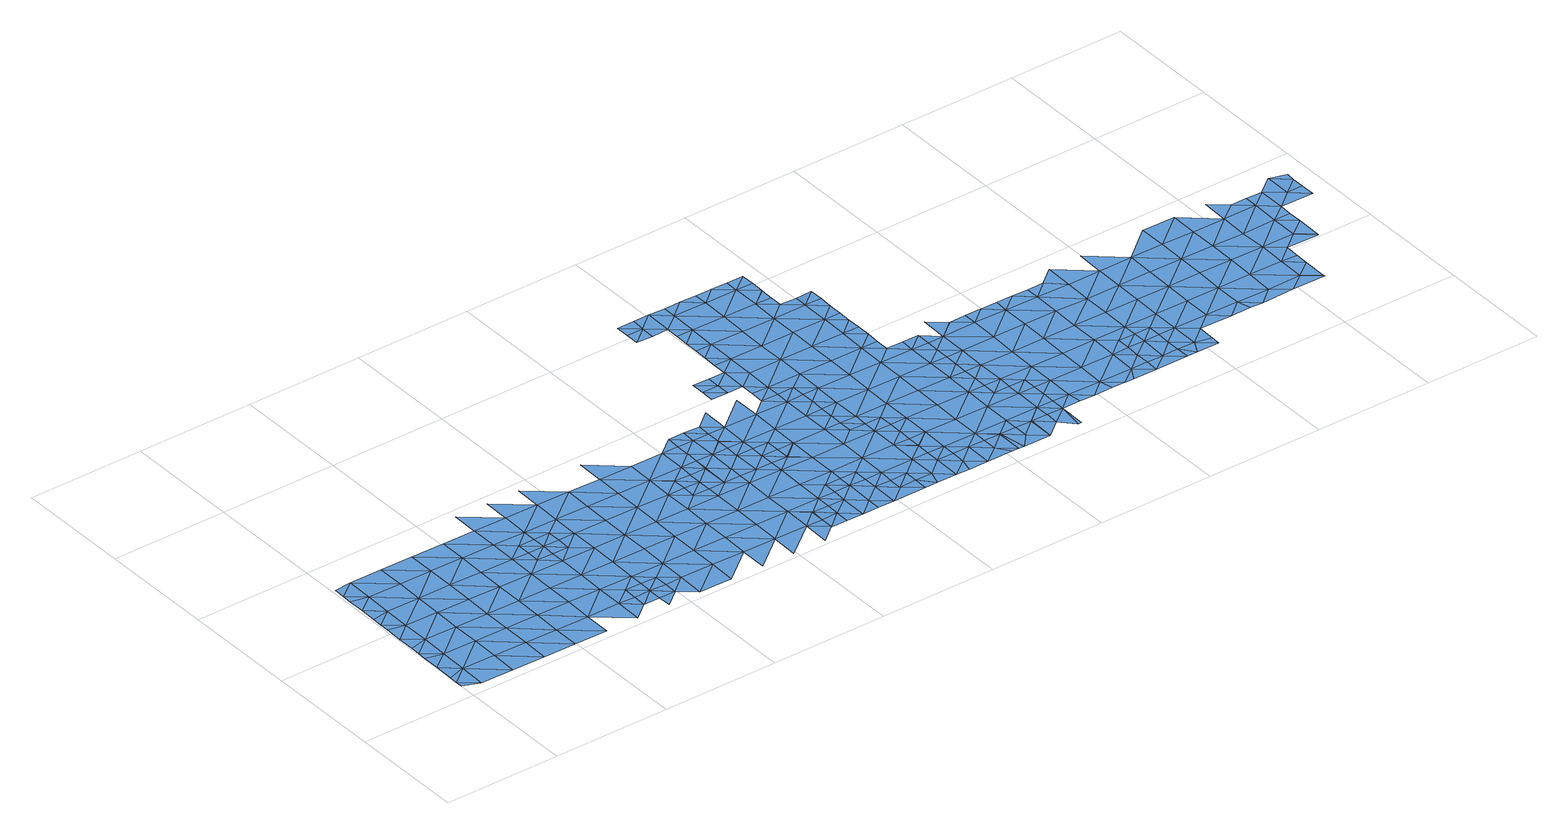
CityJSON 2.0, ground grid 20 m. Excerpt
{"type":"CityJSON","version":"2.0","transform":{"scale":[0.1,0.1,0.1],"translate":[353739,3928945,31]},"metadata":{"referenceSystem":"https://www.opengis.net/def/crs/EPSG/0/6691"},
"CityObjects":{
"waterbody1":{"type":"WaterBody","attributes":{"name":"4","class":"1140","function":"1","WaterBodyRiverFloodingRiskAttribute.description":"6","WaterBodyRiverFloodingRiskAttribute.rankOrg":"2","WaterBodyRiverFloodingRiskAttribute.adminType":"2","WaterBodyRiverFloodingRiskAttribute.scale":"L1"},"geometry":[{"type":"MultiSurface","lod":"1","boundaries":[[[0,1,2]],[[2,3,4]],[[4,3,5]],[[2,1,3]],[[6,7,8]],[[7,5,3]],[[6,5,7]],[[9,10,8]],[[1,11,3]],[[10,9,12]],[[8,7,9]],[[13,12,14]],[[12,9,14]],[[15,13,14]],[[3,11,16]],[[7,3,17]],[[7,18,9]],[[19,20,21]],[[19,15,20]],[[20,15,14]],[[3,16,17]],[[21,22,23]],[[9,24,14]],[[22,21,20]],[[18,7,17]],[[25,23,22]],[[18,24,9]],[[26,27,25]],[[11,28,16]],[[22,26,25]],[[14,29,20]],[[30,17,16]],[[31,18,17]],[[29,14,24]],[[22,20,29]],[[22,32,26]],[[16,28,30]],[[29,32,22]],[[18,33,24]],[[17,30,31]],[[31,33,18]],[[32,34,26]],[[28,35,30]],[[29,24,36]],[[24,33,36]],[[31,30,37]],[[38,33,31]],[[39,29,36]],[[32,40,34]],[[30,35,37]],[[32,29,40]],[[40,29,39]],[[38,31,37]],[[33,41,36]],[[35,42,37]],[[33,38,43]],[[34,40,44]],[[39,36,41]],[[37,45,38]],[[33,43,41]],[[39,46,40]],[[47,43,38]],[[45,37,42]],[[39,41,48]],[[46,39,48]],[[44,40,46]],[[38,45,47]],[[47,49,43]],[[43,50,41]],[[41,50,48]],[[44,46,51]],[[43,49,50]],[[52,53,45]],[[45,54,47]],[[53,54,45]],[[54,49,47]],[[46,48,55]],[[46,56,51]],[[48,50,55]],[[55,56,46]],[[57,50,49]],[[54,57,49]],[[58,53,52]],[[59,55,50]],[[60,59,50]],[[51,56,61]],[[53,62,54]],[[63,53,58]],[[64,65,55]],[[55,59,64]],[[62,53,63]],[[56,55,65]],[[50,57,60]],[[62,66,54]],[[54,66,57]],[[56,67,61]],[[68,59,60]],[[56,65,67]],[[69,66,62]],[[57,70,60]],[[71,72,73]],[[67,65,74]],[[75,61,76]],[[68,60,77]],[[57,66,78]],[[61,67,76]],[[69,79,66]],[[74,80,67]],[[57,78,70]],[[77,60,70]],[[81,82,72]],[[66,83,78]],[[84,82,79]],[[83,66,79]],[[84,72,82]],[[67,85,76]],[[86,77,87]],[[77,70,87]],[[80,86,87]],[[88,85,67]],[[85,89,76]],[[82,83,79]],[[67,80,88]],[[78,90,70]],[[80,87,88]],[[91,90,78]],[[92,82,81]],[[78,83,91]],[[92,83,82]],[[87,70,90]],[[88,87,93]],[[81,94,92]],[[95,91,83]],[[93,87,90]],[[96,85,88]],[[96,97,85]],[[91,95,90]],[[98,88,93]],[[83,92,99]],[[95,83,99]],[[96,88,98]],[[100,92,94]],[[90,101,93]],[[92,100,99]],[[102,90,95]],[[98,93,101]],[[103,95,99]],[[90,102,101]],[[98,104,96]],[[105,99,100]],[[98,101,104]],[[104,106,96]],[[103,99,105]],[[102,95,103]],[[107,108,100]],[[102,109,101]],[[110,102,103]],[[105,100,108]],[[109,102,110]],[[104,111,106]],[[104,101,111]],[[103,105,112]],[[113,110,103]],[[111,101,109]],[[114,115,106]],[[112,105,108]],[[113,103,112]],[[109,110,116]],[[114,106,111]],[[117,118,109]],[[110,119,116]],[[117,109,116]],[[119,110,113]],[[111,109,118]],[[108,120,121]],[[118,122,111]],[[121,123,108]],[[123,113,112]],[[122,124,111]],[[112,108,123]],[[125,116,119]],[[124,126,111]],[[127,124,122]],[[128,125,119]],[[114,111,126]],[[129,130,121]],[[131,132,113]],[[113,123,131]],[[119,113,132]],[[133,134,121]],[[121,134,123]],[[121,130,133]],[[127,135,124]],[[128,119,132]],[[134,136,123]],[[135,137,124]],[[138,126,124]],[[136,139,123]],[[123,139,131]],[[140,128,132]],[[135,141,137]],[[124,137,142]],[[138,124,142]],[[143,126,138]],[[144,139,136]],[[145,126,143]],[[140,132,146]],[[131,139,147]],[[132,131,148]],[[144,149,139]],[[131,147,148]],[[146,132,148]],[[150,151,139]],[[139,149,150]],[[147,139,151]],[[152,146,148]],[[151,153,147]],[[154,155,156]],[[156,157,158]],[[158,154,156]],[[148,147,153]],[[155,159,156]],[[152,148,160]],[[156,161,157]],[[162,157,161]],[[151,163,153]],[[164,162,161]],[[148,165,160]],[[159,166,156]],[[148,153,165]],[[160,165,167]],[[168,164,161]],[[163,169,153]],[[170,167,171]],[[172,171,166]],[[172,170,171]],[[167,165,171]],[[169,173,153]],[[156,166,174]],[[153,173,165]],[[175,176,177]],[[161,156,178]],[[177,176,179]],[[169,175,177]],[[166,171,174]],[[178,156,174]],[[177,173,169]],[[179,180,177]],[[171,165,181]],[[182,161,178]],[[181,165,173]],[[171,183,174]],[[184,185,186]],[[187,173,177]],[[183,171,181]],[[187,177,180]],[[180,185,188]],[[185,184,188]],[[188,187,180]],[[189,181,173]],[[190,188,184]],[[174,183,191]],[[178,174,192]],[[193,183,181]],[[178,192,194]],[[195,173,187]],[[174,191,192]],[[189,193,181]],[[196,187,188]],[[193,197,183]],[[197,198,183]],[[183,198,191]],[[189,173,195]],[[196,188,190]],[[196,199,187]],[[200,194,192]],[[199,201,187]],[[202,203,191]],[[195,187,201]],[[191,198,202]],[[190,204,196]],[[192,191,203]],[[205,193,189]],[[206,207,195]],[[190,208,204]],[[195,201,206]],[[207,209,195]],[[210,211,192]],[[189,195,212]],[[192,203,210]],[[200,192,211]],[[213,196,204]],[[212,195,209]],[[214,215,189]],[[214,189,212]],[[205,189,215]],[[204,208,216]],[[204,217,213]],[[217,204,216]],[[218,217,216]],[[219,218,216]],[[220,217,218]],[[219,221,218]],[[220,218,222]],[[218,221,222]],[[223,224,221]],[[222,221,224]],[[224,223,225]],[[226,225,223]],[[227,224,225]],[[226,228,225]],[[227,225,228]],[[229,228,226]],[[230,229,226]],[[231,229,230]],[[232,231,230]],[[232,230,233]],[[234,232,233]]]}]},
"waterbody2":{"type":"WaterBody","attributes":{"name":"4","class":"1140","function":"1","WaterBodyRiverFloodingRiskAttribute.description":"6","WaterBodyRiverFloodingRiskAttribute.rankOrg":"1","WaterBodyRiverFloodingRiskAttribute.adminType":"2","WaterBodyRiverFloodingRiskAttribute.scale":"L1"},"geometry":[{"type":"MultiSurface","lod":"1","boundaries":[[[84,79,235]],[[235,62,63]],[[69,62,235]],[[79,69,235]],[[63,236,235]],[[63,58,236]],[[73,72,235]],[[236,73,235]],[[72,84,235]]]}]},
"waterbody3":{"type":"WaterBody","attributes":{"name":"4","class":"1140","function":"1","WaterBodyRiverFloodingRiskAttribute.description":"6","WaterBodyRiverFloodingRiskAttribute.rankOrg":"1","WaterBodyRiverFloodingRiskAttribute.adminType":"2","WaterBodyRiverFloodingRiskAttribute.scale":"L1"},"geometry":[{"type":"MultiSurface","lod":"1","boundaries":[[[237,59,68]],[[68,77,237]],[[86,237,77]],[[74,65,237]],[[65,64,237]],[[64,59,237]],[[74,237,80]],[[86,80,237]]]}]},
"waterbody4":{"type":"WaterBody","attributes":{"name":"4","class":"1140","function":"1","WaterBodyRiverFloodingRiskAttribute.description":"6","WaterBodyRiverFloodingRiskAttribute.rankOrg":"1","WaterBodyRiverFloodingRiskAttribute.adminType":"2","WaterBodyRiverFloodingRiskAttribute.scale":"L1"},"geometry":[{"type":"MultiSurface","lod":"1","boundaries":[[[162,238,239]],[[162,239,157]],[[164,238,162]],[[240,146,152]],[[241,155,242]],[[241,146,155]],[[241,128,140]],[[128,241,141]],[[137,141,242]],[[135,128,141]],[[145,143,239]],[[157,239,242]],[[141,241,242]],[[138,242,239]],[[142,242,138]],[[137,242,142]],[[117,122,118]],[[127,243,135]],[[140,146,241]],[[152,160,240]],[[125,128,243]],[[243,122,117]],[[135,243,128]],[[238,145,239]],[[157,242,158]],[[127,122,243]],[[143,138,239]],[[240,160,172]],[[160,167,170]],[[160,170,172]],[[146,240,155]],[[154,158,242]],[[242,155,154]],[[243,116,125]],[[117,116,243]],[[172,166,240]],[[240,166,159]],[[159,155,240]]]}]},
"waterbody5":{"type":"WaterBody","attributes":{"name":"4","class":"1140","function":"1","WaterBodyRiverFloodingRiskAttribute.description":"6","WaterBodyRiverFloodingRiskAttribute.rankOrg":"1","WaterBodyRiverFloodingRiskAttribute.adminType":"2","WaterBodyRiverFloodingRiskAttribute.scale":"L1"},"geometry":[{"type":"MultiSurface","lod":"1","boundaries":[[[150,149,244]],[[244,149,245]],[[149,246,245]],[[246,247,245]],[[248,249,176]],[[244,245,176]],[[249,248,186]],[[185,249,186]],[[180,249,185]],[[179,249,180]],[[179,176,249]],[[247,248,245]],[[176,245,248]],[[176,175,244]],[[250,246,251]],[[252,250,251]],[[133,252,251]],[[130,252,133]],[[133,136,134]],[[144,136,251]],[[144,251,149]],[[246,149,251]],[[251,136,133]],[[244,169,163]],[[150,244,151]],[[163,151,244]],[[175,169,244]]]}]},
"waterbody6":{"type":"WaterBody","attributes":{"name":"4","class":"1140","function":"1","WaterBodyRiverFloodingRiskAttribute.description":"6","WaterBodyRiverFloodingRiskAttribute.rankOrg":"1","WaterBodyRiverFloodingRiskAttribute.adminType":"2","WaterBodyRiverFloodingRiskAttribute.scale":"L1"},"geometry":[{"type":"MultiSurface","lod":"1","boundaries":[[[220,253,217]],[[254,255,256]],[[257,258,259]],[[259,258,260]],[[255,261,262]],[[263,264,265]],[[260,258,266]],[[260,267,268]],[[260,268,269]],[[263,265,270]],[[264,271,265]],[[205,197,193]],[[197,205,272]],[[205,215,272]],[[214,212,273]],[[273,212,274]],[[212,209,274]],[[207,206,274]],[[201,274,206]],[[275,274,201]],[[253,274,275]],[[253,276,274]],[[277,278,279]],[[280,215,273]],[[273,276,281]],[[273,281,280]],[[281,282,280]],[[281,283,282]],[[231,232,284]],[[231,284,229]],[[228,229,284]],[[199,196,275]],[[196,213,275]],[[213,217,275]],[[285,286,287]],[[220,222,253]],[[267,288,289]],[[290,268,267]],[[269,268,291]],[[292,293,294]],[[269,259,260]],[[295,259,296]],[[297,292,298]],[[299,300,301]],[[301,302,303]],[[304,305,211]],[[306,271,304]],[[286,307,278]],[[305,304,264]],[[304,271,264]],[[308,194,305]],[[305,194,200]],[[200,211,305]],[[211,210,309]],[[211,309,304]],[[309,306,304]],[[309,279,306]],[[279,278,306]],[[307,306,278]],[[306,307,271]],[[271,307,265]],[[310,288,270]],[[286,311,307]],[[278,287,286]],[[312,285,287]],[[313,312,287]],[[288,267,270]],[[260,270,267]],[[292,259,269]],[[270,260,263]],[[266,263,260]],[[263,266,264]],[[266,262,264]],[[266,255,262]],[[255,266,258]],[[257,255,258]],[[255,257,256]],[[314,256,257]],[[315,316,317]],[[316,318,317]],[[316,295,318]],[[257,295,316]],[[257,259,295]],[[319,318,295]],[[320,295,296]],[[321,320,296]],[[322,321,296]],[[301,323,299]],[[303,323,301]],[[324,325,262]],[[294,298,292]],[[297,322,292]],[[296,292,322]],[[292,296,259]],[[292,269,293]],[[293,269,326]],[[291,326,269]],[[324,262,261]],[[327,317,328]],[[329,328,317]],[[254,261,255]],[[299,330,300]],[[320,319,295]],[[329,317,318]],[[314,257,316]],[[331,332,333]],[[334,332,283]],[[283,332,331]],[[283,331,282]],[[282,331,277]],[[282,277,280]],[[279,280,277]],[[272,280,279]],[[197,272,198]],[[280,272,215]],[[273,215,214]],[[276,273,274]],[[209,207,274]],[[201,199,275]],[[217,253,275]],[[283,281,276]],[[335,284,232]],[[336,228,284]],[[227,228,336]],[[336,224,227]],[[253,224,336]],[[253,222,224]],[[264,262,337]],[[338,307,339]],[[202,198,340]],[[341,276,253]],[[341,283,276]],[[341,342,283]],[[341,343,342]],[[284,343,341]],[[344,343,284]],[[309,340,279]],[[331,345,277]],[[345,346,347]],[[347,348,345]],[[348,313,287]],[[302,349,337]],[[264,337,305]],[[300,349,301]],[[349,302,301]],[[337,349,305]],[[305,349,308]],[[203,202,340]],[[203,340,309]],[[210,203,309]],[[338,265,307]],[[265,338,270]],[[350,270,338]],[[310,270,350]],[[311,339,307]],[[278,345,287]],[[277,345,278]],[[345,348,287]],[[351,338,339]],[[351,350,338]],[[325,302,337]],[[337,262,325]],[[352,290,267]],[[289,352,267]],[[327,353,317]],[[353,315,317]],[[345,331,346]],[[333,346,331]],[[354,355,343]],[[343,355,356]],[[356,342,343]],[[340,272,279]],[[198,272,340]],[[341,253,336]],[[342,334,283]],[[336,284,341]],[[344,284,335]],[[354,343,344]]]}]},
"waterbody7":{"type":"WaterBody","attributes":{"name":"4","class":"1140","function":"1","WaterBodyRiverFloodingRiskAttribute.description":"6","WaterBodyRiverFloodingRiskAttribute.rankOrg":"2","WaterBodyRiverFloodingRiskAttribute.adminType":"2","WaterBodyRiverFloodingRiskAttribute.scale":"L1"},"geometry":[{"type":"MultiSurface","lod":"1","boundaries":[[[334,357,332]],[[334,342,357]],[[342,356,357]],[[333,332,358]],[[332,357,358]],[[346,333,358]],[[356,355,357]],[[359,360,232]],[[335,360,344]],[[335,232,360]],[[347,361,348]],[[347,346,361]],[[346,358,361]],[[355,362,357]],[[357,362,358]],[[361,363,348]],[[354,364,355]],[[363,312,313]],[[364,344,360]],[[354,344,364]],[[313,348,363]],[[365,360,359]],[[366,361,358]],[[364,362,355]],[[365,367,360]],[[366,358,362]],[[364,360,367]],[[363,361,368]],[[369,363,370]],[[371,367,365]],[[361,366,368]],[[370,363,372]],[[362,364,373]],[[363,374,372]],[[362,375,366]],[[374,363,368]],[[364,367,373]],[[376,367,371]],[[362,373,375]],[[366,377,368]],[[378,372,374]],[[379,366,375]],[[368,380,374]],[[374,381,378]],[[367,376,382]],[[377,366,379]],[[383,382,376]],[[377,380,368]],[[373,367,384]],[[380,381,374]],[[367,382,384]],[[375,373,385]],[[383,386,382]],[[380,387,381]],[[379,375,385]],[[373,384,385]],[[388,384,382]],[[389,387,380]],[[390,382,386]],[[391,392,379]],[[388,382,390]],[[377,392,380]],[[379,385,391]],[[377,379,392]],[[393,389,380]],[[394,395,384]],[[384,395,385]],[[394,384,388]],[[396,393,380]],[[392,396,380]],[[395,397,385]],[[385,397,391]],[[398,393,396]],[[395,399,397]],[[400,396,392]],[[391,397,401]],[[392,391,400]],[[402,398,396]],[[403,404,405]],[[399,406,397]],[[400,391,401]],[[403,407,408]],[[403,405,407]],[[406,409,397]],[[410,396,400]],[[402,396,410]],[[397,411,401]],[[412,408,407]],[[413,408,412]],[[405,414,407]],[[406,413,412]],[[412,409,406]],[[415,402,410]],[[407,416,412]],[[417,407,414]],[[416,407,417]],[[397,409,411]],[[400,401,418]],[[418,419,400]],[[416,420,412]],[[401,411,418]],[[410,419,415]],[[412,421,409]],[[410,400,419]],[[420,421,412]],[[409,422,411]],[[416,423,420]],[[418,411,422]],[[409,421,422]],[[424,421,420]],[[419,425,426]],[[427,420,423]],[[418,422,428]],[[419,418,425]],[[424,422,421]],[[425,418,428]],[[423,429,427]],[[420,427,424]],[[428,430,425]],[[427,429,431]],[[422,424,432]],[[428,422,430]],[[433,424,427]],[[430,422,432]],[[427,431,433]],[[434,425,430]],[[433,435,424]],[[424,436,432]],[[435,436,424]],[[437,425,434]],[[432,436,430]],[[431,438,433]],[[433,439,435]],[[440,437,434]],[[430,436,441]],[[434,430,442]],[[442,430,441]],[[433,438,439]],[[439,443,435]],[[435,444,436]],[[443,444,435]],[[440,434,442]],[[438,445,439]],[[441,436,444]],[[439,446,443]],[[447,439,445]],[[442,448,440]],[[439,447,446]],[[441,444,449]],[[442,441,448]],[[446,450,443]],[[443,451,444]],[[441,449,448]],[[443,450,451]],[[451,452,444]],[[449,444,453]],[[449,454,448]],[[453,444,452]],[[455,448,456]],[[452,451,457]],[[454,449,453]],[[456,448,454]],[[458,453,452]],[[459,458,452]],[[459,452,457]],[[460,456,454]],[[461,454,453]],[[462,461,453]],[[462,453,458]],[[454,463,460]],[[461,463,454]],[[461,464,463]],[[464,461,465]],[[463,464,466]],[[465,467,464]],[[468,466,464]],[[467,468,464]],[[469,466,468]]]}]},
"waterbody8":{"type":"WaterBody","attributes":{"name":"4","class":"1140","function":"1","WaterBodyRiverFloodingRiskAttribute.description":"6","WaterBodyRiverFloodingRiskAttribute.rankOrg":"1","WaterBodyRiverFloodingRiskAttribute.adminType":"2","WaterBodyRiverFloodingRiskAttribute.scale":"L1"},"geometry":[{"type":"MultiSurface","lod":"1","boundaries":[[[390,470,388]],[[394,388,471]],[[399,394,471]],[[471,388,470]],[[390,386,470]],[[471,406,399]],[[406,471,413]],[[413,471,408]],[[394,399,395]],[[408,471,470]],[[403,470,404]],[[408,470,403]],[[404,470,386]]]}]}
},
"vertices":[
[1,29,1],[29,19,1],[1,42,1],[30,65,1],[1,56,1],[2,89,1],[2,120,1],[31,112,1],[3,135,1],[32,158,1],[3,151,1],[86,18,1],[3,181,1],[4,211,1],[32,204,1],[4,228,1],[87,64,1],[88,111,1],[88,157,1],[4,245,1],[33,250,1],[5,274,1],[34,296,1],[5,302,1],[89,203,1],[6,320,1],[35,342,1],[6,339,1],[143,17,1],[90,249,1],[144,63,1],[144,110,1],[91,295,1],[145,156,1],[91,342,1],[199,16,1],[146,202,1],[200,62,1],[201,109,1],[147,249,1],[147,295,1],[202,201,1],[256,15,1],[202,155,1],[148,341,1],[257,61,1],[204,294,1],[258,108,1],[203,248,1],[258,154,1],[259,200,1],[205,340,1],[313,14,1],[314,61,1],[314,107,1],[260,247,1],[261,293,1],[315,153,1],[341,37,1],[288,223,1],[316,199,1],[261,339,1],[342,83,1],[342,60,1],[289,246,1],[289,269,1],[371,106,1],[317,292,1],[316,222,1],[371,83,1],[373,198,1],[370,14,1],[398,36,1],[370,36,1],[317,269,1],[262,385,1],[318,338,1],[344,222,1],[372,152,1],[399,82,1],[345,269,1],[426,13,1],[427,59,1],[428,105,1],[399,59,1],[375,337,1],[345,245,1],[373,245,1],[374,291,1],[319,384,1],[429,197,1],[429,151,1],[484,58,1],[430,244,1],[483,12,1],[485,150,1],[432,336,1],[376,383,1],[431,290,1],[484,104,1],[540,57,1],[487,243,1],[486,196,1],[542,149,1],[487,289,1],[541,103,1],[488,335,1],[540,11,1],[597,56,1],[543,242,1],[543,195,1],[544,288,1],[598,102,1],[599,148,1],[545,334,1],[489,382,1],[571,218,1],[572,242,1],[572,264,1],[599,195,1],[596,10,1],[654,55,1],[572,265,1],[655,102,1],[601,287,1],[600,218,1],[602,333,1],[600,264,1],[628,217,1],[653,9,1],[682,32,1],[655,148,1],[656,194,1],[682,54,1],[682,78,1],[628,264,1],[683,78,1],[629,287,1],[630,310,1],[711,101,1],[656,217,1],[629,264,1],[630,309,1],[630,333,1],[711,77,1],[631,356,1],[685,216,1],[712,147,1],[713,193,1],[739,77,1],[740,100,1],[740,123,1],[713,216,1],[769,146,1],[686,286,1],[685,263,1],[714,285,1],[686,309,1],[686,308,1],[714,263,1],[741,215,1],[715,331,1],[686,332,1],[768,123,1],[687,355,1],[769,192,1],[742,262,1],[742,215,1],[716,378,1],[796,123,1],[742,216,1],[770,238,1],[742,239,1],[825,145,2],[771,284,1],[796,99,1],[796,76,1],[825,99,1],[772,330,1],[824,75,1],[853,75,2],[826,191,2],[772,377,1],[827,237,2],[873,28,2],[852,52,2],[852,28,2],[881,98,2],[881,51,2],[883,190,2],[908,27,2],[828,283,1],[828,329,1],[855,214,2],[800,353,1],[882,144,2],[909,74,2],[855,237,2],[856,260,2],[909,97,2],[829,353,1],[910,120,2],[856,283,2],[857,306,2],[937,50,2],[883,213,2],[910,121,2],[910,143,2],[931,27,2],[911,166,2],[857,329,2],[857,352,2],[911,167,2],[938,74,2],[911,189,2],[911,213,2],[965,27,2],[966,73,2],[994,49,2],[1010,26,2],[994,73,2],[1022,26,2],[1022,72,2],[1031,25,2],[1023,72,2],[1051,48,2],[1079,25,2],[1051,72,2],[1079,71,2],[1080,71,2],[1107,48,2],[1108,71,2],[1136,70,2],[1129,24,2],[1135,24,2],
[370,60,1],[342,37,1],
[317,246,1],
[659,356,1],[658,332,1],[713,239,1],[657,240,1],[658,286,1],[600,241,1],
[768,100,1],[767,53,1],[739,30,1],[767,30,1],[795,29,1],[824,52,1],[710,31,1],[710,54,1],[682,31,1],
[995,96,2],[803,515,1],[831,515,1],[803,538,1],[832,561,1],[888,514,1],[889,560,1],[945,513,1],[802,492,1],[831,468,1],[944,466,2],[887,421,2],[943,420,2],[887,467,1],[1001,512,2],[974,536,1],[946,559,1],[1001,465,2],[943,374,2],[884,236,2],[940,189,2],[939,143,2],[938,97,2],[995,142,2],[998,281,2],[998,327,2],[941,282,2],[940,236,2],[996,188,2],[997,235,2],[1053,187,2],[1108,94,2],[1056,349,2],[1027,350,2],[1055,326,2],[1029,488,2],[1030,511,2],[1002,535,1],[974,558,1],[946,605,1],[975,582,1],[975,604,1],[833,607,1],[890,606,1],[947,628,1],[975,628,1],[745,423,1],[773,400,1],[773,423,1],[802,445,1],[774,446,1],[886,375,2],[829,376,1],[942,328,2],[999,373,2],[801,377,1],[885,329,2],[1029,465,2],[1027,373,2],[1084,349,2],[1084,325,2],[804,561,1],[776,584,1],[804,584,1],[776,608,1],[805,631,1],[833,630,1],[862,630,1],[890,629,1],[918,629,1],[745,446,1],[802,469,1],[802,446,1],[975,581,1],[748,608,1],[748,631,1],[777,631,1],[745,401,1],[1054,234,2],[1082,210,2],[1082,233,2],[1081,187,2],[1136,94,2],[1051,95,2],[830,422,1],[1000,419,2],[1028,396,2],[884,283,2],[1052,141,2],[1081,163,2],[1109,140,2],[1137,117,2],[1054,280,2],[1083,257,2],[1083,279,2],[1083,302,2],[801,400,1],[1028,442,2],[1028,419,2],[1030,535,2],[748,585,1],[1137,140,2],[1137,162,2],[1109,163,2],
[1110,186,2],[1110,233,2],[1167,70,2],[1165,93,2],[1111,279,2],[1166,185,2],[1112,325,2],[1166,139,2],[1193,69,2],[1167,232,2],[1221,92,2],[1168,278,3],[1113,371,2],[1140,348,2],[1226,69,2],[1141,348,2],[1222,138,2],[1169,324,3],[1223,184,2],[1249,69,2],[1225,277,3],[1169,347,3],[1224,231,3],[1225,323,3],[1197,347,3],[1278,91,2],[1265,68,2],[1279,137,2],[1280,183,3],[1306,68,2],[1198,347,3],[1307,114,2],[1226,346,3],[1307,91,2],[1280,230,3],[1281,276,3],[1254,346,3],[1308,137,3],[1308,160,3],[1282,322,3],[1336,182,3],[1282,345,3],[1336,159,3],[1338,275,2],[1337,229,3],[1311,345,3],[1363,90,3],[1363,67,3],[1380,66,3],[1364,159,3],[1392,89,3],[1363,113,3],[1393,182,3],[1339,321,2],[1394,228,3],[1392,136,3],[1364,136,3],[1420,66,3],[1339,368,3],[1421,112,3],[1420,82,3],[1395,274,3],[1395,320,3],[1449,135,3],[1450,181,3],[1451,227,3],[1477,111,3],[1506,180,3],[1452,319,4],[1396,367,4],[1506,134,3],[1451,273,4],[1512,111,3],[1508,272,4],[1534,110,3],[1507,226,4],[1562,133,3],[1509,318,4],[1563,179,4],[1564,225,4],[1509,365,4],[1590,110,4],[1619,132,4],[1566,364,4],[1565,271,4],[1565,317,4],[1620,178,4],[1621,224,4],[1647,109,4],[1648,154,4],[1647,113,4],[1622,317,3],[1621,270,3],[1648,176,4],[1649,201,4],[1677,224,4],[1678,270,4],[1679,316,4],[1623,363,4],[1651,339,4],[1705,200,4],[1706,246,4],[1705,204,4],[1679,339,4],[1707,292,4],[1706,270,4],[1707,338,4],[1736,315,4],[1764,291,4],[1736,361,4],[1764,316,4],[1764,337,4],[1765,352,4],
[1335,90,2],[1336,136,3]
]}
